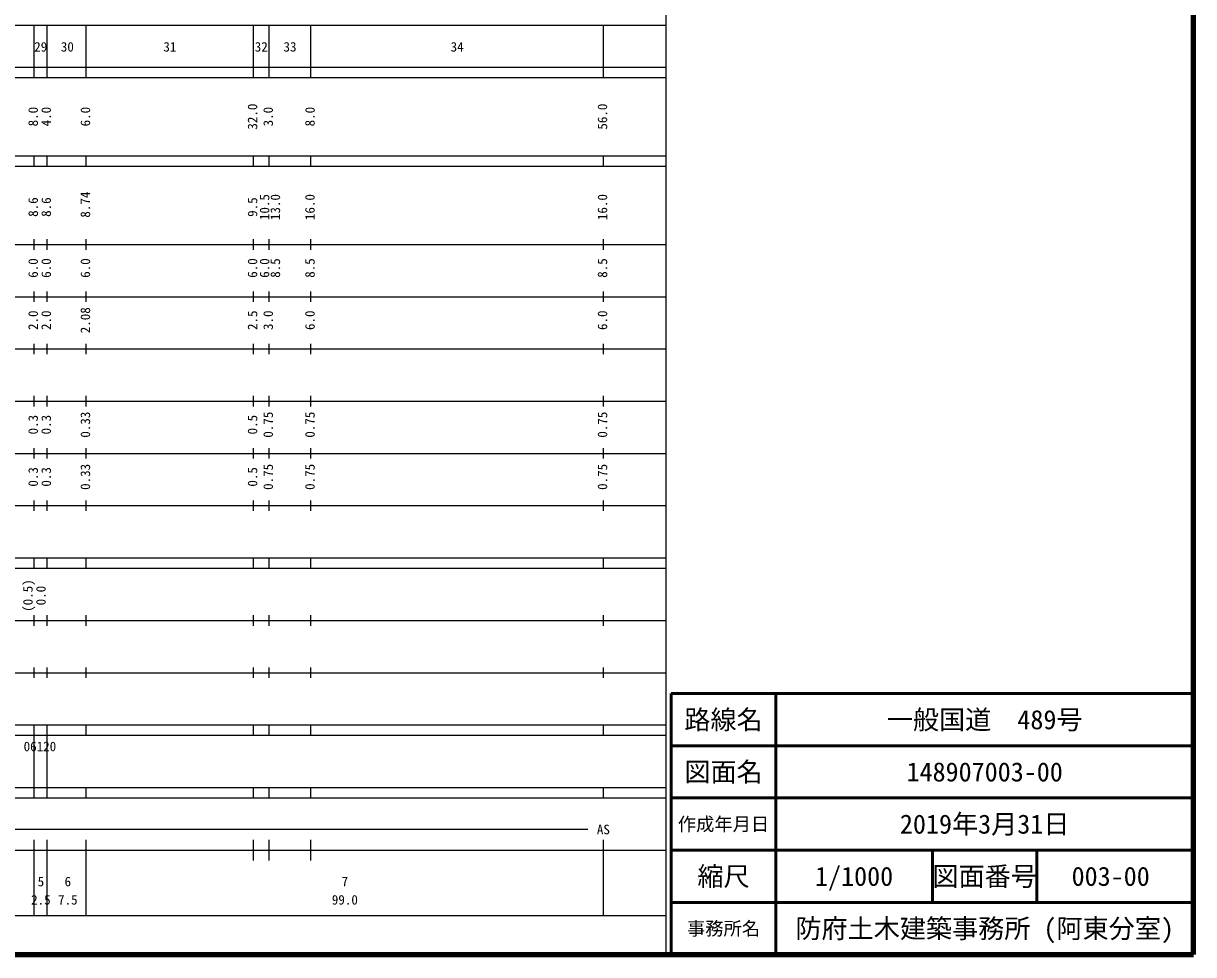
# Model space of a CAD drawing. Units: millimetres on the paper, enlarged 1000 times. Extents: x 40000 to 680000, y 20000 to 380000.
# Drawn here: x 455956 to 680000, y 20000 to 198357 of the extents above; entities that cross this region are included whole.
import ezdxf
from ezdxf.enums import TextEntityAlignment as Align

# ---------------------------------------------------------------- set-up
doc = ezdxf.new("R2010")
doc.units = ezdxf.units.MM
doc.header["$LTSCALE"] = 1000
for name, color, linetype, lineweight in [('M-TTL', 2, 'Continuous', 140), ('M-TTL-BAND', 7, 'Continuous', 25), ('M-TTL-FRAM', 2, 'Continuous', 50), ('M-TTL-LINE', 7, 'Continuous', 50)]:
    doc.layers.add(name, color=color, linetype=linetype, lineweight=lineweight)
doc.layers.add('M-TTL-TXT', color=7, linetype='Continuous')
doc.styles.add('ＭＳ ゴシック', font='')
doc.styles.get('ＭＳ ゴシック').set_extended_font_data('MS Gothic')

msp = doc.modelspace()

# ---------------------------------------------------------------- linework, layer by layer
at = {"layer": 'M-TTL'}
for p, q in [((680000, 20000), (680000, 380000)), ((40000, 20000), (680000, 20000))]:
    msp.add_line(p, q, dxfattribs=at)
at = {"layer": 'M-TTL-BAND'}
for p, q in [((579000, 20000), (579000, 370000)), ((68000, 198000), (579000, 198000)), ((458000, 188000), (458000, 198000)), ((460500, 188000), (460500, 198000)), ((468000, 188000), (468000, 198000)), ((500000, 188000), (500000, 198000)), ((503000, 188000), (503000, 198000)), ((511000, 188000), (511000, 198000)), ((567000, 188000), (567000, 198000)), ((40000, 190000), (579000, 190000)), ((40000, 188000), (579000, 188000)), ((40000, 173000), (579000, 173000)), ((458000, 171000), (458000, 173000)), ((460500, 171000), (460500, 173000)), ((468000, 171000), (468000, 173000)), ((500000, 171000), (500000, 173000)), ((503000, 171000), (503000, 173000)), ((511000, 171000), (511000, 173000)), ((567000, 171000), (567000, 173000)), ((40000, 171000), (579000, 171000)), ((458000, 155000), (458000, 157000)), ((460500, 155000), (460500, 157000)), ((468000, 155000), (468000, 157000)), ((500000, 155000), (500000, 157000)), ((503000, 155000), (503000, 157000)), ((511000, 155000), (511000, 157000)), ((567000, 155000), (567000, 157000)), ((40000, 156000), (579000, 156000)), ((46000, 146000), (579000, 146000)), ((458000, 145000), (458000, 147000)), ((460500, 145000), (460500, 147000)), ((468000, 145000), (468000, 147000)), ((500000, 145000), (500000, 147000)), ((503000, 145000), (503000, 147000)), ((511000, 145000), (511000, 147000)), ((567000, 145000), (567000, 147000)), ((458000, 135000), (458000, 137000)), ((460500, 135000), (460500, 137000)), ((468000, 135000), (468000, 137000)), ((500000, 135000), (500000, 137000)), ((503000, 135000), (503000, 137000)), ((511000, 135000), (511000, 137000)), ((567000, 135000), (567000, 137000)), ((52000, 136000), (579000, 136000)), ((46000, 126000), (579000, 126000)), ((458000, 125000), (458000, 127000)), ((460500, 125000), (460500, 127000)), ((468000, 125000), (468000, 127000)), ((500000, 125000), (500000, 127000)), ((503000, 125000), (503000, 127000)), ((511000, 125000), (511000, 127000)), ((567000, 125000), (567000, 127000)), ((458000, 115000), (458000, 117000)), ((460500, 115000), (460500, 117000)), ((468000, 115000), (468000, 117000)), ((500000, 115000), (500000, 117000)), ((503000, 115000), (503000, 117000)), ((511000, 115000), (511000, 117000)), ((567000, 115000), (567000, 117000)), ((52000, 116000), (579000, 116000)), ((46000, 106000), (579000, 106000)), ((458000, 105000), (458000, 107000)), ((460500, 105000), (460500, 107000)), ((468000, 105000), (468000, 107000)), ((500000, 105000), (500000, 107000)), ((503000, 105000), (503000, 107000)), ((511000, 105000), (511000, 107000)), ((567000, 105000), (567000, 107000)), ((40000, 96000), (579000, 96000)), ((458000, 94000), (458000, 96000)), ((460500, 94000), (460500, 96000)), ((468000, 94000), (468000, 96000)), ((500000, 94000), (500000, 96000)), ((503000, 94000), (503000, 96000)), ((511000, 94000), (511000, 96000)), ((567000, 94000), (567000, 96000)), ((40000, 94000), (579000, 94000)), ((49000, 84000), (579000, 84000)), ((458000, 83000), (458000, 85000)), ((460500, 83000), (460500, 85000)), ((468000, 83000), (468000, 85000)), ((500000, 83000), (500000, 85000)), ((503000, 83000), (503000, 85000)), ((511000, 83000), (511000, 85000)), ((567000, 83000), (567000, 85000)), ((40000, 74000), (579000, 74000)), ((458000, 73000), (458000, 75000)), ((460500, 73000), (460500, 75000)), ((468000, 73000), (468000, 75000)), ((500000, 73000), (500000, 75000)), ((503000, 73000), (503000, 75000)), ((511000, 73000), (511000, 75000)), ((567000, 73000), (567000, 75000)), ((40000, 64000), (579000, 64000)), ((458000, 62000), (458000, 64000)), ((460500, 62000), (460500, 64000)), ((468000, 62000), (468000, 64000)), ((500000, 62000), (500000, 64000)), ((503000, 62000), (503000, 64000)), ((511000, 62000), (511000, 64000)), ((567000, 62000), (567000, 64000)), ((40000, 62000), (579000, 62000)), ((458000, 52000), (458000, 62000)), ((460500, 52000), (460500, 62000)), ((40000, 52000), (579000, 52000)), ((458000, 50000), (458000, 52000)), ((460500, 50000), (460500, 52000)), ((468000, 50000), (468000, 52000)), ((500000, 50000), (500000, 52000)), ((503000, 50000), (503000, 52000)), ((511000, 50000), (511000, 52000)), ((567000, 50000), (567000, 52000)), ((40000, 50000), (579000, 50000)), ((71000, 44000), (564000, 44000)), ((458000, 27500), (458000, 42000)), ((460500, 27500), (460500, 42000)), ((468000, 27500), (468000, 42000)), ((500000, 38000), (500000, 42000)), ((503000, 38000), (503000, 42000)), ((511000, 38000), (511000, 42000)), ((567000, 27500), (567000, 42000)), ((40000, 40000), (579000, 40000)), ((68000, 27500), (579000, 27500))]:
    msp.add_line(p, q, dxfattribs=at)
at = {"layer": 'M-TTL-FRAM'}
for p, q in [((680000, 70000), (580000, 70000)), ((580000, 70000), (580000, 20000))]:
    msp.add_line(p, q, dxfattribs=at)
at = {"layer": 'M-TTL-LINE'}
for p, q in [((600000, 70000), (600000, 20000)), ((680000, 60000), (580000, 60000)), ((680000, 50000), (580000, 50000)), ((680000, 40000), (580000, 40000)), ((630000, 40000), (630000, 30000)), ((650000, 40000), (650000, 30000)), ((680000, 30000), (580000, 30000))]:
    msp.add_line(p, q, dxfattribs=at)

# ---------------------------------------------------------------- texts
at = {"layer": 'M-TTL-BAND', "style": 'ＭＳ ゴシック'}
for s, p in [('29', (459271, 192405)), ('30', (464369, 192405)), ('31', (484000, 192405)), ('32', (501500, 192405)), ('33', (507000, 192405)), ('34', (539000, 192405)), ('AS', (567000, 42500)), ('5', (459306, 32523)), ('6', (464464, 32523)), ('7', (517500, 32523)), ('2.5', (459306, 29033)), ('99.0', (517500, 29033)), ('7.5', (464464, 29033))]:
    msp.add_text(s, height=1833, dxfattribs=at).set_placement(p, align=Align.BOTTOM_CENTER)
for s, p in [('8.0', (459278, 180500)), ('4.0', (461778, 180500)), ('6.0', (469278, 180500)), ('32.0', (501278, 180500)), ('3.0', (504278, 180500)), ('8.0', (512278, 180500)), ('56.0', (568278, 180500)), ('8.74', (469278, 163638)), ('8.6', (459278, 163174)), ('8.6', (461778, 163174)), ('9.5', (501278, 163174)), ('10.5', (503588, 163174)), ('13.0', (505648, 163174)), ('16.0', (512278, 163174)), ('16.0', (568278, 163174)), ('6.0', (459278, 151500)), ('6.0', (461778, 151500)), ('6.0', (469278, 151500)), ('6.0', (501278, 151500)), ('6.0', (503588, 151500)), ('8.5', (505648, 151500)), ('8.5', (512278, 151500)), ('8.5', (568278, 151500)), ('2.08', (469278, 141500)), ('2.0', (459278, 141500)), ('2.0', (461778, 141500)), ('2.5', (501278, 141500)), ('3.0', (504278, 141500)), ('6.0', (512278, 141500)), ('6.0', (568278, 141500)), ('0.33', (469278, 121500)), ('0.75', (504278, 121500)), ('0.75', (512278, 121500)), ('0.75', (568278, 121500)), ('0.3', (459278, 121500)), ('0.3', (461778, 121500)), ('0.5', (501278, 121500)), ('0.3', (459278, 111500)), ('0.3', (461778, 111500)), ('0.33', (469278, 111500)), ('0.5', (501278, 111500)), ('0.75', (504278, 111500)), ('0.75', (512278, 111500)), ('0.75', (568278, 111500)), ('(0.5)', (458278, 88764)), ('0.0', (460770, 88764))]:
    msp.add_text(s, height=1833, rotation=90, dxfattribs=at).set_placement(p, align=Align.BOTTOM_CENTER)
msp.add_text('06120', height=1833, dxfattribs=at).set_placement((456000, 58405), align=Align.BOTTOM_LEFT)
at = {"layer": 'M-TTL-TXT', "style": 'ＭＳ ゴシック'}
for s, height, p in [('路線名', 3666, (590000, 65000)), ('路線名', 3666, (590000, 65000)), ('一般国道\u3000489号', 3666, (640000, 65000)), ('図面名', 3666, (590000, 55000)), ('図面名', 3666, (590000, 55000)), ('148907003-00', 3666, (640000, 55000)), ('2019年3月31日', 3666, (640000, 45000)), ('作成年月日', 2566, (590000, 45000)), ('作成年月日', 2566, (590000, 45000)), ('縮尺', 3666, (590000, 35000)), ('縮尺', 3666, (590000, 35000)), ('1/1000', 3666, (615000, 35000)), ('図面番号', 3666, (640000, 35000)), ('図面番号', 3666, (640000, 35000)), ('003-00', 3666, (664125, 35000)), ('防府土木建築事務所 (阿東分室)', 3666, (640000, 25000)), ('事務所名', 2566, (590000, 25000)), ('事務所名', 2566, (590000, 25000))]:
    msp.add_text(s, height=height, dxfattribs=at).set_placement(p, align=Align.MIDDLE_CENTER)

doc.saveas('drawing.dxf')
